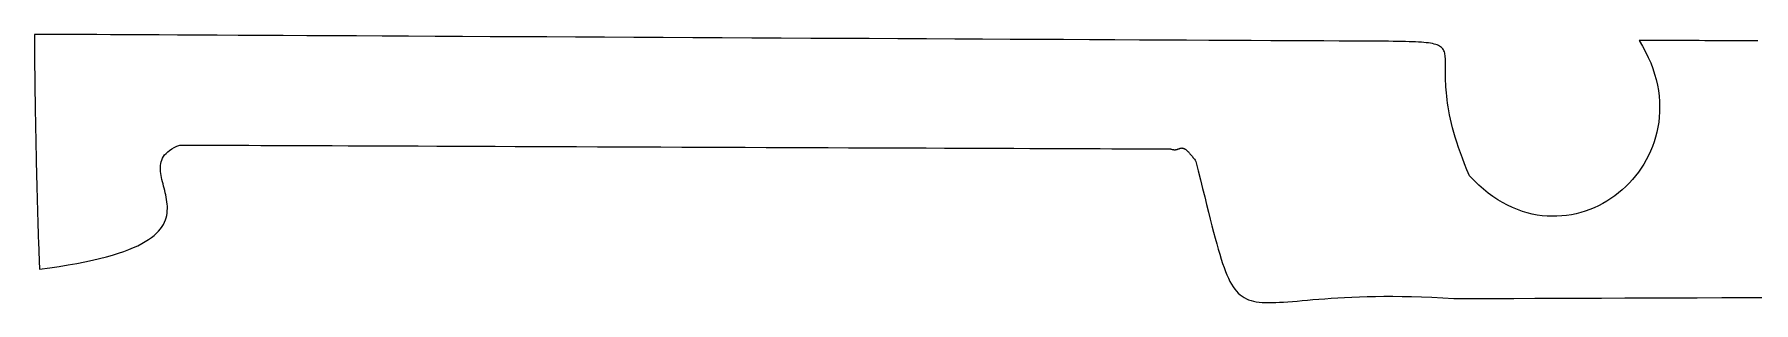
# Model space of a CAD drawing. Header units: metres. Extents: x 11 to 138, y -150 to -70.
# Drawn here: x 10.9 to 74.3, y -79.9 to -70 of the extents above; entities that cross this region are included whole.
import ezdxf

# ---------------------------------------------------------------- set-up
doc = ezdxf.new("R2010")
doc.units = ezdxf.units.M

msp = doc.modelspace()

# ---------------------------------------------------------------- linework, layer by layer
msp.add_lwpolyline([(74.497438, -70.249796), (74.239882, -70.24878), (73.985374, -70.247764), (73.734422, -70.246748), (73.487534, -70.245732), (73.245218, -70.244716), (73.007982, -70.2437), (72.776588, -70.242938), (72.55129, -70.242176), (72.332596, -70.241414), (72.121014, -70.240652), (71.917306, -70.23989), (71.721726, -70.239128), (71.534782, -70.238366), (71.357236, -70.237604), (71.189342, -70.236842), (71.031862, -70.236334), (70.88505, -70.235826), (70.749668, -70.235318), (70.62597, -70.23481), (70.514718, -70.234302), (70.416166, -70.234048), (70.331076, -70.233794), (70.259956, -70.23354), (70.203314, -70.233286), (70.161404, -70.233032), (70.134988, -70.233032), (70.124574, -70.233032), (70.248272, -70.441312), (70.360286, -70.649592), (70.460616, -70.857364), (70.549516, -71.064628), (70.62724, -71.27113), (70.694042, -71.476616), (70.750176, -71.681086), (70.795896, -71.884286), (70.831456, -72.085962), (70.856856, -72.28586), (70.872604, -72.483726), (70.878954, -72.67956), (70.875906, -72.873108), (70.863714, -73.064116), (70.842886, -73.252584), (70.813422, -73.438004), (70.775576, -73.620376), (70.729602, -73.7997), (70.675754, -73.975468), (70.614286, -74.14768), (70.545198, -74.316082), (70.468998, -74.48042), (70.38594, -74.640694), (70.296024, -74.796396), (70.199758, -74.947526), (70.097142, -75.09383), (69.98843, -75.235308), (69.87413, -75.371706), (69.754242, -75.50277), (69.62902, -75.628246), (69.498718, -75.74788), (69.36359, -75.861672), (69.223636, -75.969368), (69.079364, -76.070714), (68.931028, -76.165456), (68.778628, -76.253594), (68.622672, -76.334874), (68.46316, -76.409042), (68.300346, -76.476098), (68.134738, -76.535534), (67.966336, -76.58735), (67.795394, -76.631292), (67.622166, -76.66736), (67.446906, -76.6953), (67.269614, -76.714604), (67.090798, -76.725526), (66.910712, -76.727558), (66.729356, -76.7207), (66.547238, -76.704698), (66.364358, -76.679298), (66.18097, -76.644246), (65.997582, -76.599542), (65.814194, -76.544932), (65.63106, -76.480162), (65.448434, -76.404978), (65.26657, -76.31938), (65.085722, -76.223114), (64.90589, -76.115926), (64.727582, -75.997562), (64.551052, -75.868022), (64.3763, -75.727052), (64.20358, -75.574398), (64.0334, -75.409806), (63.86576, -75.233276), (63.771272, -75.009756), (63.683642, -74.793094), (63.60287, -74.58329), (63.528448, -74.38009), (63.460122, -74.183494), (63.397638, -73.993248), (63.340742, -73.809352), (63.28918, -73.631806), (63.242698, -73.460356), (63.201042, -73.294748), (63.163958, -73.134982), (63.131192, -72.981058), (63.10249, -72.832976), (63.077598, -72.690482), (63.056262, -72.553322), (63.038228, -72.421496), (63.023242, -72.295004), (63.010796, -72.173592), (63.00089, -72.05726), (62.99327, -71.945754), (62.987682, -71.839074), (62.983618, -71.73722), (62.981078, -71.639938), (62.979808, -71.546974), (62.9793, -71.458582), (62.979554, -71.374254), (62.980062, -71.294244), (62.980824, -71.218298), (62.981332, -71.146162), (62.981586, -71.077836), (62.981078, -71.01332), (62.979554, -70.95236), (62.977014, -70.894956), (62.97295, -70.840854), (62.967108, -70.790054), (62.959234, -70.742556), (62.949328, -70.698106), (62.936882, -70.656704), (62.921642, -70.618096), (62.903354, -70.582282), (62.881764, -70.549008), (62.856618, -70.518274), (62.827662, -70.49008), (62.794642, -70.464172), (62.757304, -70.44055), (62.715394, -70.41896), (62.668658, -70.399402), (62.616842, -70.381622), (62.559692, -70.36562), (62.496954, -70.351396), (62.428374, -70.338696), (62.353444, -70.327266), (62.272164, -70.31736), (62.18428, -70.308724), (62.089538, -70.301104), (61.98743, -70.2945), (61.877956, -70.288912), (61.760608, -70.284086), (61.635386, -70.279768), (61.502036, -70.276212), (61.36005, -70.273164), (61.209428, -70.27037), (61.049662, -70.26783), (60.880498, -70.265544), (60.496704, -70.263512), (60.063888, -70.261226), (59.583828, -70.258686), (59.058302, -70.255892), (58.489088, -70.252844), (57.877964, -70.249796), (57.226708, -70.246494), (56.537098, -70.242938), (55.810658, -70.239128), (55.04942, -70.235318), (54.255162, -70.231254), (53.429408, -70.226936), (52.57419, -70.222618), (51.691032, -70.218046), (50.781712, -70.213474), (49.848262, -70.208648), (48.892206, -70.203822), (47.915322, -70.198742), (46.919388, -70.193662), (45.906182, -70.188328), (44.877482, -70.182994), (43.835066, -70.17766), (42.780458, -70.172326), (41.71569, -70.166738), (40.64254, -70.16115), (39.562532, -70.155562), (38.477698, -70.149974), (37.389562, -70.144386), (36.299902, -70.138798), (35.210496, -70.13321), (34.123376, -70.127622), (33.040066, -70.122034), (31.962344, -70.116446), (30.891988, -70.110858), (29.830776, -70.10527), (28.780232, -70.099936), (27.742388, -70.094602), (26.719022, -70.089268), (25.711658, -70.084188), (24.722328, -70.079108), (23.752556, -70.074028), (22.804374, -70.069202), (21.879306, -70.064376), (20.97913, -70.059804), (20.105624, -70.055232), (19.26082, -70.050914), (18.446242, -70.046596), (17.663668, -70.042532), (16.914622, -70.038722), (16.201136, -70.035166), (15.524988, -70.03161), (14.887956, -70.028308), (14.291564, -70.02526), (13.737844, -70.022466), (13.22832, -70.019926), (12.765024, -70.01764), (12.34948, -70.015608), (11.983466, -70.01383), (11.66876, -70.012306), (11.40714, -70.011036), (11.200384, -70.01002), (11.05027, -70.009258), (10.958576, -70.00875), (10.92708, -70.008496), (10.92708, -70.09384), (10.927334, -70.183502), (10.927588, -70.277228), (10.928096, -70.375018), (10.928604, -70.476618), (10.929366, -70.582028), (10.930128, -70.691248), (10.931144, -70.80377), (10.93216, -70.919848), (10.93343, -71.038974), (10.9347, -71.161402), (10.93597, -71.286624), (10.937494, -71.414894), (10.939018, -71.545704), (10.940796, -71.679308), (10.942574, -71.815198), (10.944352, -71.953374), (10.946384, -72.093836), (10.948416, -72.23633), (10.950702, -72.380856), (10.952988, -72.52716), (10.955274, -72.675242), (10.957814, -72.824848), (10.960354, -72.975724), (10.962894, -73.12787), (10.965688, -73.281286), (10.968482, -73.435718), (10.97153, -73.590912), (10.974578, -73.746868), (10.977626, -73.903586), (10.980674, -74.060812), (10.983976, -74.218292), (10.987278, -74.376026), (10.99058, -74.534014), (10.994136, -74.692002), (10.997692, -74.849736), (11.001248, -75.007216), (11.004804, -75.164188), (11.008614, -75.320652), (11.012424, -75.476608), (11.016234, -75.631802), (11.020044, -75.78598), (11.024108, -75.939142), (11.028172, -76.091034), (11.032236, -76.241656), (11.0363, -76.390754), (11.040618, -76.538328), (11.044936, -76.684124), (11.049254, -76.828142), (11.053572, -76.970128), (11.05789, -77.110082), (11.062208, -77.24775), (11.06678, -77.383132), (11.071352, -77.515974), (11.075924, -77.646276), (11.080496, -77.773784), (11.085068, -77.898244), (11.08964, -78.01991), (11.094466, -78.138274), (11.099292, -78.253336), (11.104118, -78.365096), (11.108944, -78.4733), (11.11377, -78.577948), (11.118596, -78.678786), (11.491214, -78.62951), (11.844274, -78.577948), (12.178284, -78.5241), (12.494006, -78.46822), (12.791694, -78.410308), (13.071856, -78.350364), (13.335, -78.288642), (13.581634, -78.225142), (13.812266, -78.159864), (14.027404, -78.093062), (14.227556, -78.024736), (14.412976, -77.954886), (14.584426, -77.883512), (14.742414, -77.810868), (14.887194, -77.736954), (15.019528, -77.66177), (15.139924, -77.58557), (15.248636, -77.508354), (15.346172, -77.430122), (15.433294, -77.350874), (15.510256, -77.270864), (15.577566, -77.190092), (15.635732, -77.108558), (15.685516, -77.026516), (15.727172, -76.943966), (15.761208, -76.860908), (15.788132, -76.777342), (15.808452, -76.693522), (15.822422, -76.609448), (15.830804, -76.525374), (15.834106, -76.441046), (15.832836, -76.356718), (15.827248, -76.27239), (15.818104, -76.188316), (15.805658, -76.104496), (15.790672, -76.02093), (15.7734, -75.937618), (15.754604, -75.854814), (15.734538, -75.772518), (15.71371, -75.69073), (15.692628, -75.609704), (15.672054, -75.52944), (15.652242, -75.449938), (15.6337, -75.371198), (15.616936, -75.293474), (15.602458, -75.216766), (15.59052, -75.141074), (15.581884, -75.066652), (15.577058, -74.9935), (15.57655, -74.921618), (15.580614, -74.851006), (15.590012, -74.781918), (15.605252, -74.714354), (15.626588, -74.648568), (15.654528, -74.584306), (15.689834, -74.521822), (15.73276, -74.461116), (15.783814, -74.402442), (15.843758, -74.3458), (15.912846, -74.29119), (15.991586, -74.238612), (16.080486, -74.18832), (16.180054, -74.140314), (16.290798, -74.094594), (16.428466, -74.095102), (16.605504, -74.095864), (16.820388, -74.096626), (17.072102, -74.097642), (17.359122, -74.098912), (17.680432, -74.100182), (18.034762, -74.101706), (18.420842, -74.10323), (18.837656, -74.105008), (19.28368, -74.106786), (19.757898, -74.108564), (20.25904, -74.110596), (20.785836, -74.112628), (21.337016, -74.114914), (21.91131, -74.1172), (22.507702, -74.119486), (23.124668, -74.122026), (23.761192, -74.124566), (24.416004, -74.127106), (25.087834, -74.129646), (25.775412, -74.13244), (26.477722, -74.135234), (27.19324, -74.138028), (27.92095, -74.140822), (28.659582, -74.14387), (29.407866, -74.146918), (30.164532, -74.149966), (30.92831, -74.153014), (31.698184, -74.156062), (32.47263, -74.15911), (33.250632, -74.162158), (34.03092, -74.165206), (34.812224, -74.168254), (35.593274, -74.171302), (36.373054, -74.17435), (37.15004, -74.177398), (37.923216, -74.180446), (38.691312, -74.183494), (39.453058, -74.186542), (40.207184, -74.18959), (40.95242, -74.192638), (41.68775, -74.195432), (42.41165, -74.198226), (43.123104, -74.20102), (43.820842, -74.203814), (44.503594, -74.206608), (45.170344, -74.209148), (45.819568, -74.211688), (46.449996, -74.214228), (47.060612, -74.216768), (47.650146, -74.219054), (48.217328, -74.22134), (48.760888, -74.223372), (49.27981, -74.225404), (49.77257, -74.227436), (50.238152, -74.229214), (50.675286, -74.230992), (51.082702, -74.232516), (51.45913, -74.23404), (51.8033, -74.23531), (52.113942, -74.23658), (52.39004, -74.237596), (52.630324, -74.238612), (52.833524, -74.239374), (52.85359, -74.245978), (52.872894, -74.251566), (52.891436, -74.256392), (52.909216, -74.260202), (52.926234, -74.26325), (52.942744, -74.265536), (52.958492, -74.26706), (52.973732, -74.267822), (52.988464, -74.268076), (53.002434, -74.267568), (53.015896, -74.266552), (53.029104, -74.265028), (53.041804, -74.262996), (53.053996, -74.26071), (53.065934, -74.25817), (53.077364, -74.255122), (53.08854, -74.25182), (53.099462, -74.248518), (53.11013, -74.244962), (53.120544, -74.241152), (53.130704, -74.237342), (53.14061, -74.233532), (53.150262, -74.229722), (53.159914, -74.226166), (53.169566, -74.22261), (53.178964, -74.219308), (53.188362, -74.21626), (53.19776, -74.213466), (53.207158, -74.210926), (53.216556, -74.20864), (53.226208, -74.206862), (53.23586, -74.205592), (53.245512, -74.20483), (53.255418, -74.204576), (53.265578, -74.205084), (53.275992, -74.2061), (53.28666, -74.207878), (53.297582, -74.210418), (53.308758, -74.21372), (53.320188, -74.217784), (53.332126, -74.222864), (53.344318, -74.22896), (53.357018, -74.236072), (53.370226, -74.2442), (53.383942, -74.253344), (53.398166, -74.263758), (53.412898, -74.275188), (53.428138, -74.287888), (53.443886, -74.301858), (53.460396, -74.317098), (53.477414, -74.333862), (53.495194, -74.35215), (53.513736, -74.371708), (53.53304, -74.39279), (53.553106, -74.41565), (53.573934, -74.440034), (53.595524, -74.466196), (53.617876, -74.493882), (53.641244, -74.523346), (53.665374, -74.554588), (53.69052, -74.587862), (53.716682, -74.622914), (53.74386, -74.659998), (53.772054, -74.699114), (53.85943, -75.048618), (53.942234, -75.382628), (54.020974, -75.701398), (54.095904, -76.005436), (54.167278, -76.294996), (54.235604, -76.570332), (54.300882, -76.831952), (54.36362, -77.08011), (54.424072, -77.31506), (54.482746, -77.53731), (54.539642, -77.74686), (54.595268, -77.944472), (54.649878, -78.130146), (54.703726, -78.30439), (54.757066, -78.467458), (54.810406, -78.619858), (54.864, -78.761844), (54.918102, -78.89367), (54.972966, -79.01559), (55.028846, -79.128112), (55.08625, -79.23149), (55.145432, -79.325978), (55.206646, -79.412084), (55.270146, -79.490062), (55.33644, -79.560166), (55.405528, -79.622904), (55.477918, -79.67853), (55.553864, -79.727298), (55.633874, -79.769462), (55.717948, -79.80553), (55.806594, -79.835756), (55.900066, -79.860648), (55.998618, -79.88046), (56.102758, -79.895446), (56.21274, -79.90586), (56.328564, -79.91221), (56.450738, -79.91475), (56.57977, -79.913734), (56.71566, -79.90967), (56.858916, -79.902812), (57.009792, -79.893414), (57.168542, -79.881984), (57.33542, -79.868776), (57.510934, -79.854044), (57.695338, -79.838042), (57.888886, -79.821278), (58.091832, -79.80426), (58.30443, -79.786988), (58.527188, -79.76997), (58.76036, -79.75346), (59.0042, -79.737712), (59.258962, -79.723234), (59.525154, -79.71028), (59.80303, -79.699358), (60.09259, -79.690468), (60.394596, -79.684118), (60.709048, -79.680562), (61.036454, -79.680308), (61.376814, -79.68361), (61.730636, -79.690722), (62.098428, -79.702152), (62.48019, -79.718154), (62.87643, -79.738982), (63.287148, -79.76489), (63.999618, -79.76235), (64.735964, -79.75981), (65.49517, -79.757016), (66.275966, -79.754222), (67.07759, -79.751428), (67.898772, -79.74838), (68.738496, -79.745332), (69.595746, -79.742284), (70.469506, -79.739236), (71.358506, -79.735934), (72.26173, -79.732632), (73.178162, -79.72933), (74.106786, -79.726028), (75.046586, -79.722726)])

doc.saveas('drawing.dxf')
